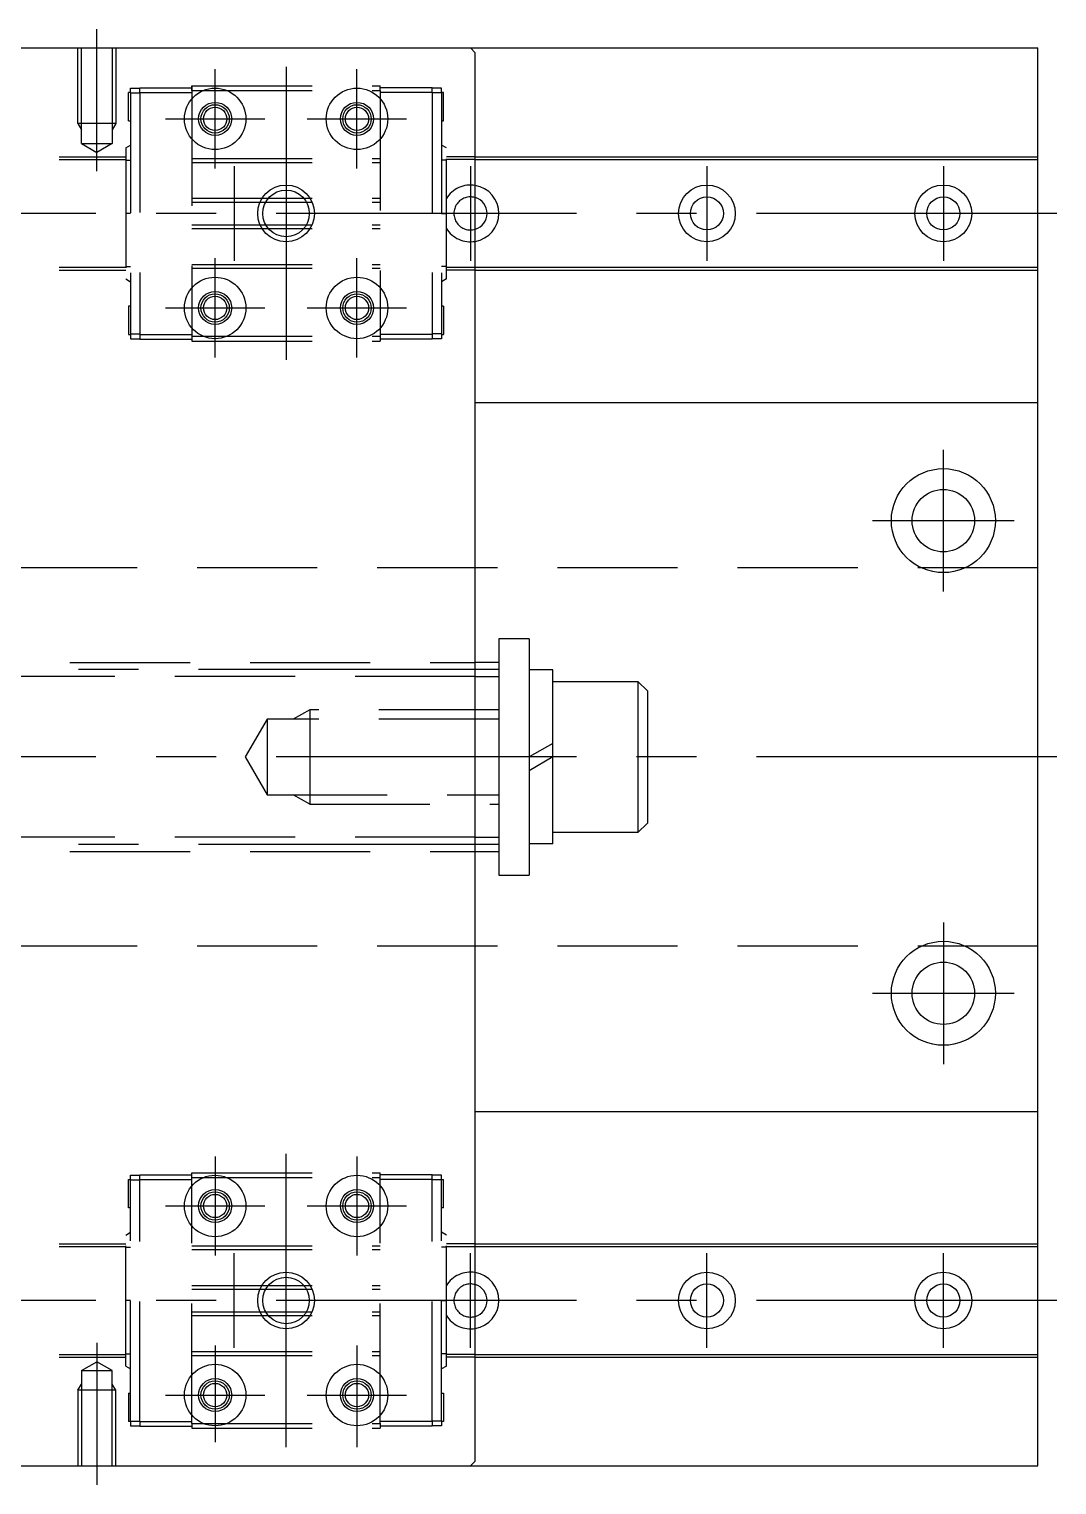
# Model space of a CAD drawing. Extents: x -121 to 527, y -53 to 311.
# Drawn here: x 418.8 to 527.5, y 156.6 to 310.6 of the extents above; entities that cross this region are included whole.
import ezdxf

# ---------------------------------------------------------------- set-up
doc = ezdxf.new("R2010")
doc.units = 0
doc.linetypes.add('CENTER', pattern=[50.8, 31.75, -6.35, 6.35, -6.35])
doc.linetypes.add('DASHED', pattern=[19.05, 12.7, -6.35])
doc.layers.get('0').update_dxf_attribs({"linetype": 'CONTINUOUS'})
doc.layers.add('CENTER', color=1, linetype='CENTER')

msp = doc.modelspace()

# ---------------------------------------------------------------- linework, layer by layer
at = {"color": 7, "linetype": 'CONTINUOUS'}
for p, q in [((295.45, 308.56), (525.45, 308.56)), ((465.95, 308.06), (465.45, 308.56)), ((465.95, 159.06), (465.95, 308.06)), ((525.45, 158.56), (525.45, 308.56)), ((465.95, 297.06), (525.45, 297.06)), ((465.95, 296.76), (525.45, 296.76)), ((465.95, 285.36), (525.45, 285.36)), ((465.95, 285.06), (525.45, 285.06)), ((465.95, 271.06), (525.45, 271.06)), ((468.45, 246.06), (468.45, 221.06)), ((471.65, 246.06), (468.45, 246.06)), ((471.65, 246.06), (471.65, 221.06)), ((468.45, 243.56), (465.95, 243.56)), ((468.45, 243.56), (468.45, 223.56)), ((471.65, 242.76), (471.65, 224.36)), ((474.15, 242.76), (471.65, 242.76)), ((474.15, 224.36), (474.15, 242.76)), ((474.15, 241.56), (483.15, 241.56)), ((483.15, 241.56), (483.15, 225.56)), ((483.15, 241.56), (484.15, 240.56)), ((484.15, 240.56), (484.15, 226.56)), ((474.15, 235), (471.65, 233.56)), ((474.15, 233.56), (471.65, 232.11)), ((484.15, 226.56), (483.15, 225.56)), ((483.15, 225.56), (474.15, 225.56)), ((465.95, 223.56), (468.45, 223.56)), ((474.15, 224.36), (471.65, 224.36)), ((468.45, 221.06), (471.65, 221.06)), ((465.95, 196.06), (525.45, 196.06)), ((465.95, 182.06), (525.45, 182.06)), ((465.95, 181.76), (525.45, 181.76)), ((465.95, 170.36), (525.45, 170.36)), ((465.95, 170.06), (525.45, 170.06)), ((465.95, 159.06), (465.45, 158.56)), ((295.45, 158.56), (525.45, 158.56))]:
    msp.add_line(p, q, dxfattribs=at)
at = {"color": 3, "linetype": 'DASHED'}
for p, q in [((423.95, 300.56), (423.95, 308.56)), ((424.33, 298.46), (424.33, 308.56)), ((427.57, 308.56), (427.57, 298.46)), ((427.95, 308.56), (427.95, 300.56)), ((429.5, 303.86), (429.3, 303.86)), ((429.3, 300.86), (429.3, 303.86)), ((429.5, 304.31), (430.5, 304.31)), ((429.5, 303.81), (429.5, 304.31)), ((429.5, 303.81), (429.5, 278.31)), ((429.5, 303.81), (430.5, 303.81)), ((430.5, 304.36), (436, 304.36)), ((430.5, 303.86), (430.5, 304.36)), ((430.5, 303.86), (430.5, 278.26)), ((430.5, 303.86), (436, 303.86)), ((436, 304.56), (436, 278.06)), ((436, 304.56), (455.9, 304.56)), ((436, 304.06), (436, 304.56)), ((436, 304.06), (455.9, 304.06)), ((455.9, 304.06), (455.9, 304.56)), ((461.4, 304.36), (455.9, 304.36)), ((455.9, 304.06), (455.9, 278.06)), ((461.4, 303.86), (455.9, 303.86)), ((461.4, 303.86), (461.4, 304.36)), ((462.4, 304.31), (461.4, 304.31)), ((461.4, 303.86), (461.4, 278.26)), ((462.4, 303.81), (461.4, 303.81)), ((462.4, 303.81), (462.4, 304.31)), ((462.6, 303.86), (462.4, 303.86)), ((462.4, 303.81), (462.4, 278.31)), ((462.6, 300.86), (462.6, 303.86)), ((427.95, 300.56), (423.95, 300.56)), ((423.95, 300.56), (424.33, 299.9)), ((427.95, 300.56), (427.57, 299.9)), ((429.3, 300.86), (429.5, 300.86)), ((462.4, 300.86), (462.6, 300.86)), ((424.33, 298.46), (427.57, 298.46)), ((424.33, 298.46), (425.95, 297.52)), ((427.57, 298.46), (425.95, 297.52)), ((429, 297.99), (429.5, 298.29)), ((429, 297.99), (429, 284.13)), ((462.9, 297.99), (462.4, 298.29)), ((462.9, 284.13), (462.9, 297.99)), ((402.9, 297.06), (429, 297.06)), ((402.9, 296.76), (429, 296.76)), ((429, 296.69), (429.5, 296.69)), ((436, 296.86), (455.9, 296.86)), ((436, 296.46), (455.9, 296.46)), ((462.9, 296.69), (462.4, 296.69)), ((465.95, 297.06), (462.9, 297.06)), ((465.95, 296.76), (462.9, 296.76)), ((436, 292.66), (455.9, 292.66)), ((436, 292.26), (455.9, 292.26)), ((429.5, 291.06), (429, 291.06)), ((436, 289.86), (455.9, 289.86)), ((462.4, 291.06), (462.9, 291.06)), ((436, 289.46), (455.9, 289.46)), ((402.9, 285.36), (429, 285.36)), ((402.9, 285.06), (429, 285.06)), ((429, 285.43), (429.5, 285.43)), ((436, 285.66), (455.9, 285.66)), ((436, 285.26), (455.9, 285.26)), ((462.9, 285.43), (462.4, 285.43)), ((462.9, 285.36), (465.95, 285.36)), ((465.95, 285.06), (462.9, 285.06)), ((429, 284.13), (429.5, 283.83)), ((462.9, 284.13), (462.4, 283.83)), ((429.3, 281.26), (429.3, 278.26)), ((429.5, 281.26), (429.3, 281.26)), ((462.6, 281.26), (462.4, 281.26)), ((462.6, 281.26), (462.6, 278.26)), ((429.3, 278.26), (429.5, 278.26)), ((429.5, 278.31), (430.5, 278.31)), ((429.5, 278.31), (429.5, 277.81)), ((429.5, 277.81), (430.5, 277.81)), ((430.5, 278.26), (436, 278.26)), ((430.5, 278.26), (430.5, 277.76)), ((430.5, 277.76), (436, 277.76)), ((436, 278.06), (455.9, 278.06)), ((436, 278.06), (436, 277.56)), ((436, 277.56), (455.9, 277.56)), ((461.4, 278.26), (455.9, 278.26)), ((455.9, 278.06), (455.9, 277.56)), ((461.4, 277.76), (455.9, 277.76)), ((462.4, 278.31), (461.4, 278.31)), ((461.4, 278.26), (461.4, 277.76)), ((462.4, 277.81), (461.4, 277.81)), ((462.4, 278.31), (462.4, 277.81)), ((462.4, 278.26), (462.6, 278.26)), ((525.45, 253.56), (305.45, 253.56)), ((365.95, 243.56), (465.95, 243.56)), ((465.95, 242.06), (365.95, 242.06)), ((443.95, 237.56), (441.64, 233.56)), ((468.45, 237.56), (443.95, 237.56)), ((443.95, 237.56), (443.95, 229.56)), ((448.45, 238.56), (446.72, 237.56)), ((468.45, 238.56), (448.45, 238.56)), ((448.45, 238.56), (448.45, 228.56)), ((441.64, 233.56), (443.95, 229.56)), ((443.95, 229.56), (468.45, 229.56)), ((448.45, 228.56), (446.72, 229.56)), ((448.45, 228.56), (468.45, 228.56)), ((465.95, 225.06), (365.95, 225.06)), ((365.95, 223.56), (465.95, 223.56)), ((525.45, 213.56), (305.45, 213.56)), ((436, 189.56), (455.9, 189.56)), ((436, 189.06), (436, 189.56)), ((455.9, 189.06), (455.9, 189.56)), ((429.3, 185.86), (429.3, 188.86)), ((429.3, 188.86), (429.5, 188.86)), ((429.5, 189.31), (430.5, 189.31)), ((429.5, 188.81), (429.5, 189.31)), ((429.5, 163.31), (429.5, 188.81)), ((429.5, 188.81), (430.5, 188.81)), ((430.5, 189.36), (436, 189.36)), ((430.5, 188.86), (430.5, 189.36)), ((430.5, 163.26), (430.5, 188.86)), ((430.5, 188.86), (436, 188.86)), ((436, 189.06), (455.9, 189.06)), ((436, 163.06), (436, 189.06)), ((461.4, 189.36), (455.9, 189.36)), ((455.9, 163.06), (455.9, 189.06)), ((461.4, 188.86), (455.9, 188.86)), ((461.4, 188.86), (461.4, 189.36)), ((462.4, 189.31), (461.4, 189.31)), ((461.4, 163.26), (461.4, 188.86)), ((462.4, 188.81), (461.4, 188.81)), ((462.4, 188.81), (462.4, 189.31)), ((462.4, 188.86), (462.6, 188.86)), ((462.4, 163.31), (462.4, 188.81)), ((462.6, 185.86), (462.6, 188.86)), ((429.5, 185.86), (429.3, 185.86)), ((462.6, 185.86), (462.4, 185.86)), ((429, 182.99), (429.5, 183.29)), ((462.9, 182.99), (462.4, 183.29)), ((402.9, 182.06), (429, 182.06)), ((402.9, 181.76), (429, 181.76)), ((429, 169.13), (429, 182.99)), ((436, 181.86), (455.9, 181.86)), ((462.9, 169.13), (462.9, 182.99)), ((465.95, 182.06), (462.9, 182.06)), ((462.9, 181.76), (465.95, 181.76)), ((429, 181.69), (429.5, 181.69)), ((436, 181.46), (455.9, 181.46)), ((462.9, 181.69), (462.4, 181.69)), ((436, 177.66), (455.9, 177.66)), ((436, 177.26), (455.9, 177.26)), ((429.5, 176.06), (429, 176.06)), ((462.4, 176.06), (462.9, 176.06)), ((436, 174.86), (455.9, 174.86)), ((436, 174.46), (455.9, 174.46)), ((402.9, 170.36), (429, 170.36)), ((402.9, 170.06), (429, 170.06)), ((424.33, 168.66), (425.95, 169.59)), ((427.57, 168.66), (425.95, 169.59)), ((429, 170.43), (429.5, 170.43)), ((436, 170.66), (455.9, 170.66)), ((436, 170.26), (455.9, 170.26)), ((462.9, 170.43), (462.4, 170.43)), ((465.95, 170.36), (462.9, 170.36)), ((465.95, 170.06), (462.9, 170.06)), ((424.33, 168.66), (424.33, 158.56)), ((424.33, 168.66), (427.57, 168.66)), ((427.57, 158.56), (427.57, 168.66)), ((429, 169.13), (429.5, 168.83)), ((462.9, 169.13), (462.4, 168.83)), ((423.95, 166.56), (424.33, 167.21)), ((423.95, 166.56), (423.95, 158.56)), ((427.95, 166.56), (423.95, 166.56)), ((427.95, 166.56), (427.57, 167.21)), ((427.95, 158.56), (427.95, 166.56)), ((429.3, 166.26), (429.5, 166.26)), ((429.3, 166.26), (429.3, 163.26)), ((462.4, 166.26), (462.6, 166.26)), ((462.6, 166.26), (462.6, 163.26)), ((429.5, 163.26), (429.3, 163.26)), ((429.5, 163.31), (430.5, 163.31)), ((429.5, 163.31), (429.5, 162.81)), ((430.5, 163.26), (436, 163.26)), ((430.5, 163.26), (430.5, 162.76)), ((461.4, 163.26), (455.9, 163.26)), ((462.4, 163.31), (461.4, 163.31)), ((461.4, 163.26), (461.4, 162.76)), ((462.4, 163.31), (462.4, 162.81)), ((462.6, 163.26), (462.4, 163.26)), ((429.5, 162.81), (430.5, 162.81)), ((430.5, 162.76), (436, 162.76)), ((436, 163.06), (455.9, 163.06)), ((436, 163.06), (436, 162.56)), ((436, 162.56), (455.9, 162.56)), ((455.9, 163.06), (455.9, 162.56)), ((461.4, 162.76), (455.9, 162.76)), ((462.4, 162.81), (461.4, 162.81))]:
    msp.add_line(p, q, dxfattribs=at)
at = {"color": 3, "linetype": 'CONTINUOUS'}
for p, q in [((465.95, 242.06), (468.45, 242.06)), ((465.95, 225.06), (468.45, 225.06))]:
    msp.add_line(p, q, dxfattribs=at)
at = {"color": 7, "linetype": 'CONTINUOUS'}
for centre, radius in [((438.45, 301.06), 3.25), ((453.45, 301.06), 3.25), ((438.45, 301.06), 1.75), ((438.45, 301.06), 1.23), ((453.45, 301.06), 1.75), ((453.45, 301.06), 1.23), ((445.95, 291.06), 2.46), ((490.45, 291.06), 3), ((490.45, 291.06), 1.75), ((515.45, 291.06), 3), ((515.45, 291.06), 1.75), ((438.45, 281.06), 3.25), ((453.45, 281.06), 3.25), ((438.45, 281.06), 1.75), ((438.45, 281.06), 1.23), ((453.45, 281.06), 1.75), ((453.45, 281.06), 1.23), ((515.45, 258.56), 5.5), ((515.45, 258.56), 3.3), ((515.45, 208.56), 5.5), ((515.45, 208.56), 3.3), ((438.45, 186.06), 3.25), ((453.45, 186.06), 3.25), ((438.45, 186.06), 1.75), ((438.45, 186.06), 1.23), ((453.45, 186.06), 1.75), ((453.45, 186.06), 1.23), ((490.45, 176.06), 3), ((515.45, 176.06), 3), ((445.95, 176.06), 2.46), ((490.45, 176.06), 1.75), ((515.45, 176.06), 1.75), ((438.45, 166.06), 3.25), ((453.45, 166.06), 3.25), ((438.45, 166.06), 1.75), ((438.45, 166.06), 1.23), ((453.45, 166.06), 1.75), ((453.45, 166.06), 1.23)]:
    msp.add_circle(centre, radius, dxfattribs=at)
at = {"color": 3, "linetype": 'CONTINUOUS'}
for centre, radius in [((438.45, 301.06), 1.5), ((453.45, 301.06), 1.5), ((445.95, 291.06), 3), ((438.45, 281.06), 1.5), ((453.45, 281.06), 1.5), ((438.45, 186.06), 1.5), ((453.45, 186.06), 1.5), ((445.95, 176.06), 3), ((438.45, 166.06), 1.5), ((453.45, 166.06), 1.5)]:
    msp.add_circle(centre, radius, dxfattribs=at)
at = {"color": 3, "linetype": 'DASHED'}
for centre, radius, start, end in [((465.45, 291.06), 3, 80.4059, 148.2117), ((465.45, 291.06), 1.75, 73.3985, 286.6015), ((465.45, 291.06), 3, 211.7883, 279.5941), ((465.45, 176.06), 3, 80.4059, 148.2117), ((465.45, 176.06), 1.75, 73.3985, 286.6015), ((465.45, 176.06), 3, 211.7883, 279.5941)]:
    msp.add_arc(centre, radius, start, end, dxfattribs=at)
at = {"color": 7, "linetype": 'CONTINUOUS'}
for centre, radius, start, end in [((465.45, 291.06), 3, 279.5941, 80.4059), ((465.45, 291.06), 1.75, 286.6015, 73.3985), ((465.45, 176.06), 3, 279.5941, 80.4059), ((465.45, 176.06), 1.75, 286.6015, 73.3985)]:
    msp.add_arc(centre, radius, start, end, dxfattribs=at)
at = {"layer": 'CENTER', "color": 1, "linetype": 'CENTER'}
for p, q in [((425.95, 295.52), (425.95, 310.56)), ((445.95, 306.56), (445.95, 275.56)), ((438.45, 295.81), (438.45, 306.31)), ((453.45, 295.81), (453.45, 306.31)), ((433.2, 301.06), (443.7, 301.06)), ((448.2, 301.06), (458.7, 301.06)), ((440.45, 296.06), (440.45, 286.06)), ((465.45, 296.06), (465.45, 286.06)), ((490.45, 296.06), (490.45, 286.06)), ((515.45, 296.06), (515.45, 286.06)), ((527.45, 291.06), (303.45, 291.06)), ((438.45, 275.81), (438.45, 286.31)), ((453.45, 275.81), (453.45, 286.31)), ((433.2, 281.06), (443.7, 281.06)), ((448.2, 281.06), (458.7, 281.06)), ((515.45, 251.06), (515.45, 266.06)), ((507.95, 258.56), (522.95, 258.56)), ((468.45, 242.81), (305.45, 242.81)), ((527.45, 233.56), (249.65, 233.56)), ((468.45, 224.31), (305.45, 224.31)), ((515.45, 216.06), (515.45, 201.06)), ((507.95, 208.56), (522.95, 208.56)), ((438.45, 191.31), (438.45, 180.81)), ((445.95, 160.56), (445.95, 191.56)), ((453.45, 191.31), (453.45, 180.81)), ((433.2, 186.06), (443.7, 186.06)), ((448.2, 186.06), (458.7, 186.06)), ((440.45, 171.06), (440.45, 181.06)), ((465.45, 171.06), (465.45, 181.06)), ((490.45, 171.06), (490.45, 181.06)), ((515.45, 171.06), (515.45, 181.06)), ((527.45, 176.06), (303.45, 176.06)), ((425.95, 171.59), (425.95, 156.56)), ((438.45, 171.31), (438.45, 161.06)), ((453.45, 171.31), (453.45, 160.56)), ((433.2, 166.06), (443.7, 166.06)), ((448.2, 166.06), (458.7, 166.06))]:
    msp.add_line(p, q, dxfattribs=at)

doc.saveas('drawing.dxf')
